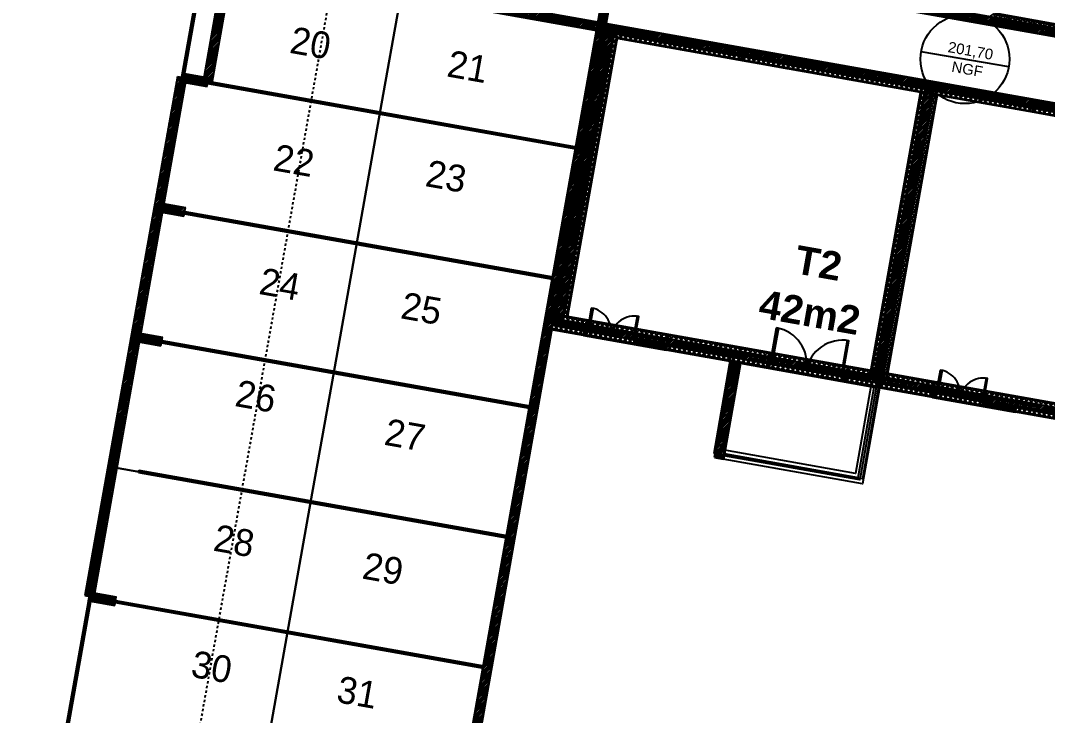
# Model space of a CAD drawing. Header units: centimetres. Extents: x 2452 to 16512, y -4226 to 6371.
# Drawn here: x 11877 to 14198, y -2980 to -1408 of the extents above; entities that cross this region are included whole.
import ezdxf

# ---------------------------------------------------------------- set-up
doc = ezdxf.new("R2010")
doc.units = ezdxf.units.CM
doc.linetypes.add('VW-01', pattern=[0.41656, 0.20828, -0.20828])
doc.layers.add('B GÈnÈral_Hatch', color=252, linetype='Continuous')
doc.layers.add('B Général', color=252, linetype='Continuous')
doc.styles.add('Futura Book', font='')
doc.styles.add('Geneva', font='arial.ttf')
doc.styles.add('Geneva (bold)', font='arialbd.ttf')
doc.styles.get('Futura Book').set_extended_font_data('Futura Book')
pattern_1 = [(214.918695, (0, 0), (4.5793076, -6.5597212), []), (304.918695, (0, 0), (-6.5597212, -4.5793076), [])]
pattern_2 = [(45, (0, 0), (2.4253472, -2.6458333), [])]

# ---------------------------------------------------------------- blocks, each defined once
blk = doc.blocks.new('Groupe-15-1')
at = {"layer": 'B Général', "linetype": 'Continuous', "flags": 128}
for points in [[(12246.3, -1538.7), (12689.4, -1617.4), (12637.2, -1910.8), (12194.2, -1832.1)], [(12689.4, -1617.4), (13132.4, -1696.2), (13080.3, -1989.6), (12637.2, -1910.8)]]:
    blk.add_lwpolyline(points, close=True, dxfattribs=at)
blk = doc.blocks.new('Groupe-16-1')
at = {"layer": 'B Général', "linetype": 'Continuous', "flags": 128}
for points in [[(12194.2, -1832.1), (12637.2, -1910.8), (12585.1, -2204.2), (12142, -2125.5)], [(12637.2, -1910.8), (13080.3, -1989.6), (13028.1, -2283), (12585.1, -2204.2)]]:
    blk.add_lwpolyline(points, close=True, dxfattribs=at)
blk = doc.blocks.new('Groupe-17-1')
at = {"layer": 'B Général', "linetype": 'Continuous', "flags": 128}
for points in [[(12142, -2125.5), (12585.1, -2204.2), (12532.9, -2497.6), (12089.9, -2418.9)], [(12585.1, -2204.2), (13028.1, -2283), (12976, -2576.4), (12532.9, -2497.6)]]:
    blk.add_lwpolyline(points, close=True, dxfattribs=at)
blk = doc.blocks.new('Groupe-18-1')
at = {"layer": 'B Général', "linetype": 'Continuous', "flags": 128}
for points in [[(12089.9, -2418.9), (12532.9, -2497.6), (12480.7, -2791), (12037.7, -2712.3)], [(12532.9, -2497.6), (12976, -2576.4), (12923.8, -2869.8), (12480.7, -2791)]]:
    blk.add_lwpolyline(points, close=True, dxfattribs=at)
blk = doc.blocks.new('Groupe-19-1')
at = {"layer": 'B Général', "linetype": 'Continuous', "flags": 128}
for points in [[(12037.7, -2712.3), (12480.7, -2791), (12428.6, -3084.4), (11985.5, -3005.6)], [(12480.7, -2791), (12923.8, -2869.8), (12871.6, -3163.2), (12428.6, -3084.4)]]:
    blk.add_lwpolyline(points, close=True, dxfattribs=at)
blk = doc.blocks.new('Groupe-22-1')
at = {"layer": 'B Général', "linetype": 'Continuous', "flags": 128}
for points in [[(12293.6, -1272.7), (12736.7, -1351.5), (12689.4, -1617.4), (12246.3, -1538.7)], [(12736.7, -1351.5), (13179.7, -1430.3), (13132.4, -1696.2), (12689.4, -1617.4)]]:
    blk.add_lwpolyline(points, close=True, dxfattribs=at)
blk = doc.blocks.new('Groupe-32-1')
at = {"layer": 'B Général'}
blk.add_line((13733.7, -2209.7), (13746.9, -2135.7), dxfattribs=at)
at = {"layer": 'B Général', "flags": 128}
for points in [[(13735, -2213.9), (13749.5, -2132.2), (13745.6, -2131.5), (13731, -2213.2)], [(13748.8, -2136), (13749.5, -2132.2), (13745.6, -2131.5), (13744.9, -2135.3)], [(13735, -2213.9), (13735.7, -2210.1), (13731.7, -2209.4), (13731, -2213.2)]]:
    blk.add_lwpolyline(points, close=True, dxfattribs=at)
blk = doc.blocks.new('Groupe-33-1')
at = {"layer": 'B Général'}
blk.add_line((13574.2, -2181.4), (13587.4, -2107.3), dxfattribs=at)
at = {"layer": 'B Général', "flags": 128}
for points in [[(13571.5, -2184.8), (13586.1, -2103.1), (13590, -2103.8), (13575.5, -2185.5)], [(13585.4, -2106.9), (13586.1, -2103.1), (13590, -2103.8), (13589.3, -2107.6)], [(13571.5, -2184.8), (13572.2, -2181), (13576.2, -2181.7), (13575.5, -2185.5)]]:
    blk.add_lwpolyline(points, close=True, dxfattribs=at)
blk = doc.blocks.new('Groupe-34-1')
at = {"layer": 'B Général', "linetype": 'Continuous'}
blk.add_line((13735, -2213.9), (13749.5, -2132.2), dxfattribs=at)
at = {"layer": 'B Général', "linetype": 'Continuous', "flags": 128}
blk.add_lwpolyline([(13746.4, -2189.5), (13740.1, -2225), (13562.9, -2193.5), (13569.2, -2158)], dxfattribs=at)
at = {"layer": 'B Général', "flags": 128}
for points in [[(13571.5, -2184.8), (13564.7, -2183.6), (13563.9, -2187.8), (13570.8, -2189)], [(13741.9, -2215.1), (13735, -2213.9), (13734.2, -2218.1), (13741.1, -2219.3)]]:
    blk.add_lwpolyline(points, close=True, dxfattribs=at)
at = {"layer": 'B Général', "linetype": 'Continuous'}
for centre, start, end in [((13571.5, -2184.8), 349.9187, 79.9187), ((13735, -2213.9), 79.9187, 169.9187)]:
    blk.add_arc(centre, 83, start, end, dxfattribs=at)
at = {"layer": 'B Général'}
for name in ['Groupe-33-1', 'Groupe-32-1']:
    blk.add_blockref(name, (0, 0), dxfattribs=at)
blk = doc.blocks.new('Groupe-63-1')
at = {"layer": 'B Général'}
blk.add_line((13949.2, -2249.4), (13957.8, -2201.2), dxfattribs=at)
at = {"layer": 'B Général', "flags": 128}
for points in [[(13947, -2251.6), (13956.5, -2198.4), (13960, -2199), (13950.5, -2252.2)], [(13956.1, -2200.9), (13956.5, -2198.4), (13960, -2199), (13959.5, -2201.5)], [(13947, -2251.6), (13947.5, -2249.1), (13951, -2249.7), (13950.5, -2252.2)]]:
    blk.add_lwpolyline(points, close=True, dxfattribs=at)
blk = doc.blocks.new('Groupe-64-1')
at = {"layer": 'B Général'}
blk.add_line((14052.3, -2267.7), (14060.8, -2219.5), dxfattribs=at)
at = {"layer": 'B Général', "flags": 128}
for points in [[(14053.5, -2270.5), (14063, -2217.3), (14059.5, -2216.7), (14050.1, -2269.9)], [(14062.6, -2219.8), (14063, -2217.3), (14059.5, -2216.7), (14059.1, -2219.2)], [(14053.5, -2270.5), (14054, -2268), (14050.5, -2267.4), (14050.1, -2269.9)]]:
    blk.add_lwpolyline(points, close=True, dxfattribs=at)
blk = doc.blocks.new('Groupe-65-1')
at = {"layer": 'B Général', "linetype": 'Continuous'}
blk.add_line((14120, -2284.5), (14060.1, -2273.9), dxfattribs=at)
at = {"layer": 'B Général', "linetype": 'Continuous', "flags": 128}
blk.add_lwpolyline([(13944.7, -2224.8), (13938.4, -2260.2), (14125.5, -2293.5), (14131.8, -2258)], dxfattribs=at)
at = {"layer": 'B Général', "flags": 128}
for points in [[(13940.2, -2250.4), (13947, -2251.6), (13946.3, -2255.8), (13939.4, -2254.6)], [(14057, -2271.2), (14056.2, -2275.3), (14052.8, -2274.7), (14053.5, -2270.5)], [(14060.4, -2271.8), (14059.7, -2276), (14056.2, -2275.3), (14057, -2271.2)], [(14127.2, -2283.6), (14126.5, -2287.8), (14119.6, -2286.6), (14120.3, -2282.4)]]:
    blk.add_lwpolyline(points, close=True, dxfattribs=at)
at = {"layer": 'B Général', "linetype": 'Continuous', "flags": 128}
blk.add_lwpolyline([(14125.9, -2283.4), (14125.2, -2287.6), (14056.2, -2275.3), (14057, -2271.2)], close=True, dxfattribs=at)
at = {"layer": 'B Général', "linetype": 'Continuous'}
for centre, start, end in [((13947, -2251.6), 349.9187, 80.0806), ((14053.5, -2270.5), 79.7568, 169.9187)]:
    blk.add_arc(centre, 54.1, start, end, dxfattribs=at)
at = {"layer": 'B Général'}
for name in ['Groupe-63-1', 'Groupe-64-1']:
    blk.add_blockref(name, (0, 0), dxfattribs=at)
blk = doc.blocks.new('Groupe-66-1')
at = {"layer": 'B Général'}
blk.add_line((13160.6, -2109.2), (13169.2, -2061), dxfattribs=at)
at = {"layer": 'B Général', "flags": 128}
for points in [[(13158.4, -2111.4), (13167.9, -2058.2), (13171.4, -2058.8), (13161.9, -2112)], [(13167.4, -2060.7), (13167.9, -2058.2), (13171.4, -2058.8), (13170.9, -2061.3)], [(13158.4, -2111.4), (13158.9, -2108.9), (13162.3, -2109.5), (13161.9, -2112)]]:
    blk.add_lwpolyline(points, close=True, dxfattribs=at)
blk = doc.blocks.new('Groupe-67-1')
at = {"layer": 'B Général'}
blk.add_line((13263.6, -2127.5), (13272.2, -2079.3), dxfattribs=at)
at = {"layer": 'B Général', "flags": 128}
for points in [[(13264.9, -2130.3), (13274.4, -2077.1), (13270.9, -2076.5), (13261.4, -2129.7)], [(13273.9, -2079.6), (13274.4, -2077.1), (13270.9, -2076.5), (13270.5, -2079)], [(13264.9, -2130.3), (13265.4, -2127.8), (13261.9, -2127.2), (13261.4, -2129.7)]]:
    blk.add_lwpolyline(points, close=True, dxfattribs=at)
blk = doc.blocks.new('Groupe-68-1')
at = {"layer": 'B Général', "linetype": 'Continuous'}
blk.add_line((13331.3, -2144.3), (13271.4, -2133.6), dxfattribs=at)
at = {"layer": 'B Général', "linetype": 'Continuous', "flags": 128}
blk.add_lwpolyline([(13156.1, -2084.6), (13149.8, -2120), (13336.8, -2153.3), (13343.1, -2117.8)], dxfattribs=at)
at = {"layer": 'B Général', "flags": 128}
for points in [[(13151.5, -2110.2), (13158.4, -2111.4), (13157.7, -2115.6), (13150.8, -2114.4)], [(13268.4, -2130.9), (13267.6, -2135.1), (13264.2, -2134.5), (13264.9, -2130.3)], [(13271.8, -2131.6), (13271.1, -2135.7), (13267.6, -2135.1), (13268.4, -2130.9)], [(13338.6, -2143.4), (13337.9, -2147.6), (13331, -2146.4), (13331.7, -2142.2)]]:
    blk.add_lwpolyline(points, close=True, dxfattribs=at)
at = {"layer": 'B Général', "linetype": 'Continuous', "flags": 128}
blk.add_lwpolyline([(13337.3, -2143.2), (13336.5, -2147.4), (13267.6, -2135.1), (13268.4, -2130.9)], close=True, dxfattribs=at)
at = {"layer": 'B Général', "linetype": 'Continuous'}
for centre, start, end in [((13158.4, -2111.4), 349.9187, 80.0806), ((13264.9, -2130.3), 79.7568, 169.9187)]:
    blk.add_arc(centre, 54.1, start, end, dxfattribs=at)
at = {"layer": 'B Général'}
for name in ['Groupe-66-1', 'Groupe-67-1']:
    blk.add_blockref(name, (0, 0), dxfattribs=at)
blk = doc.blocks.new('Groupe-100-1')
at = {"layer": 'B Général', "linetype": 'Continuous', "flags": 128}
blk.add_lwpolyline([(14273, -1606.4), (14268.1, -1634), (14164.7, -1615.5), (14169.6, -1588)], dxfattribs=at)
blk = doc.blocks.new('Groupe-101-1')
at = {"layer": 'B Général', "linetype": 'Continuous', "flags": 128}
blk.add_lwpolyline([(13614.9, -1489.4), (13609.9, -1517), (13506.5, -1498.5), (13511.4, -1471)], dxfattribs=at)
blk = doc.blocks.new('Groupe-107-1')
at = {"layer": 'B GÈnÈral_Hatch', "linetype": 'Continuous'}
h = blk.add_hatch(dxfattribs=at)
h.set_pattern_fill('50_BETON', color=256, style=0, pattern_type=2)
h.set_pattern_definition(pattern_2)
h.paths.add_polyline_path([(13503.8, -2183), (13484.1, -2179.5), (13445.6, -2396.1), (13465.3, -2399.6)])
at = {"layer": 'B Général', "linetype": 'Continuous', "lineweight": 35}
for p, q in [((13484.1, -2179.5), (13445.6, -2396.1)), ((13503.8, -2183), (13465.3, -2399.6))]:
    blk.add_line(p, q, dxfattribs=at)
at = {"layer": 'B Général', "linetype": 'Continuous'}
for p, q in [((13484.1, -2179.5), (13445.6, -2396.1)), ((13484.1, -2179.5), (13503.8, -2183)), ((13503.8, -2183), (13465.3, -2399.6)), ((13445.6, -2396.1), (13465.3, -2399.6))]:
    blk.add_line(p, q, dxfattribs=at)
at = {"layer": 'B Général', "linetype": 'Continuous', "flags": 128}
for points in [[(13503.8, -2183), (13818.9, -2239), (13780.4, -2455.6), (13465.3, -2399.6)], [(13806.8, -2236.8), (13811.3, -2237.6), (13774.1, -2446.8), (13769.6, -2446)], [(13467.5, -2387.3), (13770.5, -2441.1), (13769.6, -2446.1), (13466.6, -2392.2)]]:
    blk.add_lwpolyline(points, close=True, dxfattribs=at)
at = {"layer": 'B Général', "flags": 128}
blk.add_lwpolyline([(13503.8, -2183), (13799.2, -2235.5), (13764.2, -2432.4), (13468.8, -2379.9)], close=True, dxfattribs=at)
blk = doc.blocks.new('Groupe-108-1')
at = {"layer": 'B Général', "linetype": 'Continuous'}
blk.add_line((14110.6, -1512.8), (13912.6, -1478.7), dxfattribs=at)
blk.add_circle((14011.7, -1495.3), 100.5, dxfattribs=at)
at = {"layer": 'B Général', "insert": (14034, -1422.6), "char_height": 24.06, "attachment_point": 2, "rotation": 349.9238, "line_spacing_factor": 1.05726, "style": 'Geneva'}
blk.add_mtext('\\P201,70\\PNGF\\P', dxfattribs=at)
blk = doc.blocks.new('Groupe-109-1')
at = {"layer": 'B GÈnÈral_Hatch', "linetype": 'Continuous'}
h = blk.add_hatch(dxfattribs=at)
h.set_pattern_fill('50_BETON', color=256, style=0, pattern_type=2)
h.set_pattern_definition(pattern_2)
h.paths.add_polyline_path([(12731.7, -3950.3), (12745.9, -3973.2), (13519.9, 380.3), (13498.7, 363.7)])
h = blk.add_hatch(dxfattribs=at)
h.set_pattern_fill('50_BETON', color=256, style=0, pattern_type=2)
h.set_pattern_definition(pattern_2)
h.paths.add_polyline_path([(12290.8, -1545.4), (12310.5, -1548.9), (12626.5, 228.3), (12606.8, 231.8)])
h = blk.add_hatch(dxfattribs=at)
h.set_pattern_fill('50_BETON', color=256, style=0, pattern_type=2)
h.set_pattern_definition(pattern_2)
h.paths.add_polyline_path([(12903.1, -1192.2), (12882.2, -1206.7), (15395.2, -1653.5), (15416, -1638.9)])
h = blk.add_hatch(dxfattribs=at)
h.set_pattern_fill('50_BETON', color=256, style=0, pattern_type=2)
h.set_pattern_definition(pattern_2)
h.paths.add_polyline_path([(11878, -3581.9), (11882.9, -3582.8), (12293.6, -1272.7), (12288.7, -1271.8)])
h = blk.add_hatch(dxfattribs=at)
h.set_pattern_fill('50_BETON', color=256, style=0, pattern_type=2)
h.set_pattern_definition(pattern_2)
h.paths.add_polyline_path([(15380.2, -1821.5), (15365.7, -1800.6), (12317.2, -1258.6), (12296.4, -1273.2)])
h = blk.add_hatch(dxfattribs=at)
h.set_pattern_fill('02_ISOLANT', color=256, angle=-10.0813, style=0, pattern_type=2)
h.set_pattern_definition([(34.918695, (0, 0), (-4.5793076, 6.559721), []), (124.918695, (0, 0), (6.559721, 4.5793076), [])])
h.paths.add_polyline_path([(14076, -1392.6), (14066.7, -1399), (15416, -1638.9), (15425.3, -1632.5)])
h = blk.add_hatch(dxfattribs=at)
h.set_pattern_fill('50_BETON', color=256, style=0, pattern_type=2)
h.set_pattern_definition(pattern_2)
h.paths.add_polyline_path([(13220.3, -1419.2), (13202.6, -1416), (13083.1, -2087.8), (13100.8, -2091)])
h = blk.add_hatch(dxfattribs=at)
h.set_pattern_fill('02_ISOLANT', color=256, angle=169.9187, style=0, pattern_type=2)
h.set_pattern_definition([(214.918695, (0, 0), (4.5793076, -6.559721), []), (304.918695, (0, 0), (-6.559721, -4.5793076), [])])
h.paths.add_polyline_path([(15386.7, -1830.8), (15380.2, -1821.5), (13217.2, -1436.9), (13223.7, -1446.2)])
h = blk.add_hatch(dxfattribs=at)
h.set_pattern_fill('02_ISOLANT', color=256, angle=-100.0873, style=0, pattern_type=2)
h.set_pattern_definition([(-55.087334, (0, 0), (6.560203, 4.5786174), []), (34.912666, (0, 0), (4.5786174, -6.560203), [])])
h.paths.add_polyline_path([(13224.2, -1443.2), (13216.3, -1441.8), (13103.7, -2075.3), (13111.5, -2076.7)])
h = blk.add_hatch(dxfattribs=at)
h.set_pattern_fill('50_BETON', color=256, style=0, pattern_type=2)
h.set_pattern_definition(pattern_2)
h.paths.add_polyline_path([(12243.4, -1526.8), (12239.9, -1546.5), (12298.9, -1557), (12302.4, -1537.3)])
h = blk.add_hatch(dxfattribs=at)
h.set_pattern_fill('50_BETON', color=256, style=0, pattern_type=2)
h.set_pattern_definition(pattern_2)
h.paths.add_polyline_path([(12251.5, -1538.4), (12231.8, -1534.9), (12023.1, -2708.5), (12042.8, -2712)])
h = blk.add_hatch(dxfattribs=at)
h.set_pattern_fill('50_BETON', color=256, style=0, pattern_type=2)
h.set_pattern_definition(pattern_2)
h.paths.add_polyline_path([(12301, -1545.4), (12300.1, -1550.3), (13132.1, -1698.3), (13133, -1693.3)])
h = blk.add_hatch(dxfattribs=at)
h.set_pattern_fill('02_ISOLANT', color=256, angle=79.9187, style=0, pattern_type=2)
h.set_pattern_definition([(124.918695, (0, 0), (-6.559721, -4.5793076), []), (214.918695, (0, 0), (-4.5793076, 6.559721), [])])
h.paths.add_polyline_path([(13799.7, -2209.2), (13807.6, -2210.6), (13921.1, -1572.2), (13913.2, -1570.8)])
h = blk.add_hatch(dxfattribs=at)
h.set_pattern_fill('50_BETON', color=256, style=0, pattern_type=2)
h.set_pattern_definition(pattern_2)
h.paths.add_polyline_path([(13805.4, -2223.1), (13823.1, -2226.3), (13940.6, -1565.5), (13922.8, -1562.4)])
h = blk.add_hatch(dxfattribs=at)
h.set_pattern_fill('02_ISOLANT', color=256, angle=-100.0813, style=0, pattern_type=2)
h.set_pattern_definition([(-55.081305, (0, 0), (6.559721, 4.5793076), []), (34.918695, (0, 0), (4.5793076, -6.559721), [])])
h.paths.add_polyline_path([(13946.7, -1576.8), (13938.8, -1575.4), (13824.5, -2218.4), (13832.4, -2219.8)])
h = blk.add_hatch(dxfattribs=at)
h.set_pattern_fill('50_BETON', color=256, style=0, pattern_type=2)
h.set_pattern_definition(pattern_2)
h.paths.add_polyline_path([(12191.2, -1820.2), (12187.7, -1839.9), (12246.8, -1850.4), (12250.3, -1830.7)])
h = blk.add_hatch(dxfattribs=at)
h.set_pattern_fill('50_BETON', color=256, style=0, pattern_type=2)
h.set_pattern_definition(pattern_2)
h.paths.add_polyline_path([(12248.6, -1839.9), (12247.8, -1844.8), (13079.7, -1992.8), (13080.6, -1987.8)])
h = blk.add_hatch(dxfattribs=at)
h.set_pattern_fill('50_BETON', color=256, style=0, pattern_type=2)
h.set_pattern_definition(pattern_2)
h.paths.add_polyline_path([(15727.7, -2568.2), (15714.8, -2549.6), (13082.2, -2081.6), (13079.4, -2097.4)])
h = blk.add_hatch(dxfattribs=at)
h.set_pattern_fill('02_ISOLANT', color=256, angle=169.9187, style=0, pattern_type=2)
h.set_pattern_definition(pattern_1)
h.paths.add_polyline_path([(15714.8, -2549.6), (15708.3, -2540.4), (13083.6, -2073.7), (13082.2, -2081.6)])
h = blk.add_hatch(dxfattribs=at)
h.set_pattern_fill('02_ISOLANT', color=256, angle=169.9187, style=0, pattern_type=2)
h.set_pattern_definition(pattern_1)
h.paths.add_polyline_path([(15734.2, -2577.5), (15727.7, -2568.2), (13079.4, -2097.4), (13078, -2105.2)])
h = blk.add_hatch(dxfattribs=at)
h.set_pattern_fill('50_BETON', color=256, style=0, pattern_type=2)
h.set_pattern_definition(pattern_2)
h.paths.add_polyline_path([(12139, -2113.6), (12135.5, -2133.3), (12194.6, -2143.8), (12198.1, -2124.1)])
h = blk.add_hatch(dxfattribs=at)
h.set_pattern_fill('50_BETON', color=256, style=0, pattern_type=2)
h.set_pattern_definition(pattern_2)
h.paths.add_polyline_path([(12196.8, -2131.7), (12195.9, -2136.6), (13027.8, -2284.6), (13028.7, -2279.6)])
h = blk.add_hatch(dxfattribs=at)
h.set_pattern_fill('50_BETON', color=256, style=0, pattern_type=2)
h.set_pattern_definition(pattern_2)
h.paths.add_polyline_path([(12144.6, -2424.9), (12143.8, -2429.8), (12975.7, -2577.8), (12976.6, -2572.8)])
h = blk.add_hatch(dxfattribs=at)
h.set_pattern_fill('50_BETON', color=256, style=0, pattern_type=2)
h.set_pattern_definition(pattern_2)
h.paths.add_polyline_path([(12034.7, -2700.4), (12031.2, -2720.1), (12090.3, -2730.6), (12093.8, -2710.9)])
h = blk.add_hatch(dxfattribs=at)
h.set_pattern_fill('50_BETON', color=256, style=0, pattern_type=2)
h.set_pattern_definition(pattern_2)
h.paths.add_polyline_path([(12092.3, -2719.4), (12091.4, -2724.3), (12923.4, -2872.3), (12924.2, -2867.3)])
at = {"layer": 'B Général', "linetype": 'Continuous', "lineweight": 35}
for p, q in [((12745.9, -3973.2), (13519.9, 380.3)), ((12731.7, -3950.3), (13498.7, 363.7)), ((12882.2, -1206.7), (15395.2, -1653.5)), ((12903.1, -1192.2), (15416, -1638.9)), ((15380.2, -1821.5), (12296.4, -1273.2)), ((15365.7, -1800.6), (12317.2, -1258.6)), ((13202.6, -1416), (13083.1, -2087.8)), ((13220.3, -1419.2), (13100.8, -2091)), ((13805.4, -2223.1), (13922.8, -1562.4)), ((13823.1, -2226.3), (13940.6, -1565.5))]:
    blk.add_line(p, q, dxfattribs=at)
at = {"layer": 'B Général', "linetype": 'Continuous'}
for p, q in [((12290.8, -1545.4), (12606.8, 231.8)), ((12290.8, -1545.4), (12606.8, 231.8)), ((12310.5, -1548.9), (12626.5, 228.3)), ((12310.5, -1548.9), (12626.5, 228.3)), ((11878, -3581.9), (12288.7, -1271.8)), ((11882.9, -3582.8), (12293.6, -1272.7)), ((14078.3, -1390.9), (15427.6, -1630.8)), ((14078.3, -1390.9), (14821.7, -1523.1)), ((14066.7, -1399), (15416, -1638.9)), ((14066.7, -1399), (15416, -1638.9)), ((14076, -1392.6), (15425.3, -1632.5)), ((15380.2, -1821.5), (13217.2, -1436.9)), ((15380.2, -1821.5), (13217.2, -1436.9)), ((13216.3, -1441.8), (13103.7, -2075.3)), ((13216.3, -1441.8), (13103.7, -2075.3)), ((13224.2, -1443.2), (13111.5, -2076.7)), ((13226.2, -1443.6), (13113.5, -2077)), ((13226.2, -1443.6), (13113.5, -2077)), ((15386.7, -1830.8), (13223.7, -1446.2)), ((15388.3, -1833.1), (13225.3, -1448.5)), ((13958.6, -1578.9), (13225.3, -1448.5)), ((12239.9, -1546.5), (12243.4, -1526.8)), ((12243.4, -1526.8), (12302.4, -1537.3)), ((12243.4, -1526.8), (12302.4, -1537.3)), ((12231.8, -1534.9), (12023.1, -2708.5)), ((12231.8, -1534.9), (12023.1, -2708.5)), ((12251.5, -1538.4), (12042.8, -2712)), ((12251.5, -1538.4), (12042.8, -2712)), ((12231.8, -1534.9), (12251.5, -1538.4)), ((12239.9, -1546.5), (12298.9, -1557)), ((12239.9, -1546.5), (12298.9, -1557)), ((12310.5, -1548.9), (12290.8, -1545.4)), ((12298.9, -1557), (12302.4, -1537.3)), ((12300.1, -1550.3), (12301, -1545.4)), ((12300.1, -1550.3), (13132.1, -1698.3)), ((12301, -1545.4), (13133, -1693.3)), ((13797.7, -2208.8), (13911.2, -1570.5)), ((13797.7, -2208.8), (13911.2, -1570.5)), ((13799.7, -2209.2), (13913.2, -1570.8)), ((13807.6, -2210.6), (13921.1, -1572.2)), ((13807.6, -2210.6), (13921.1, -1572.2)), ((13938.8, -1575.4), (13824.5, -2218.4)), ((13938.8, -1575.4), (13824.5, -2218.4)), ((13946.7, -1576.8), (13832.4, -2219.8)), ((13948.7, -1577.1), (13834.3, -2220.2)), ((13948.7, -1577.1), (13834.3, -2220.2)), ((15388.3, -1833.1), (13968.4, -1580.6)), ((13132.1, -1698.3), (13133, -1693.3)), ((12187.7, -1839.9), (12191.2, -1820.2)), ((12191.2, -1820.2), (12250.3, -1830.7)), ((12191.2, -1820.2), (12250.3, -1830.7)), ((12246.8, -1850.4), (12250.3, -1830.7)), ((12187.7, -1839.9), (12246.8, -1850.4)), ((12187.7, -1839.9), (12246.8, -1850.4)), ((12247.8, -1844.8), (12248.6, -1839.9)), ((12247.8, -1844.8), (13079.7, -1992.8)), ((12248.6, -1839.9), (13080.6, -1987.8)), ((13079.7, -1992.8), (13080.6, -1987.8)), ((15708.3, -2540.4), (13083.6, -2073.7)), ((15706.7, -2538), (13084, -2071.8)), ((15735.8, -2579.8), (13077.7, -2107.2)), ((15734.2, -2577.5), (13078, -2105.2)), ((15727.7, -2568.2), (13079.4, -2097.4)), ((12135.5, -2133.3), (12139, -2113.6)), ((12135.5, -2133.3), (12194.6, -2143.8)), ((12135.5, -2133.3), (12194.6, -2143.8)), ((12139, -2113.6), (12198.1, -2124.1)), ((12139, -2113.6), (12198.1, -2124.1)), ((12194.6, -2143.8), (12198.1, -2124.1)), ((12195.9, -2136.6), (12196.8, -2131.7)), ((12196.8, -2131.7), (13028.7, -2279.6)), ((12195.9, -2136.6), (13027.8, -2284.6)), ((13027.8, -2284.6), (13028.7, -2279.6)), ((12143.8, -2429.8), (12144.6, -2424.9)), ((12143.8, -2429.8), (12975.7, -2577.8)), ((12144.6, -2424.9), (12976.6, -2572.8)), ((12975.7, -2577.8), (12976.6, -2572.8)), ((12023.1, -2708.5), (12042.8, -2712)), ((12031.2, -2720.1), (12034.7, -2700.4)), ((12034.7, -2700.4), (12093.8, -2710.9)), ((12034.7, -2700.4), (12093.8, -2710.9)), ((12090.3, -2730.6), (12093.8, -2710.9)), ((12031.2, -2720.1), (12090.3, -2730.6)), ((12031.2, -2720.1), (12090.3, -2730.6)), ((12091.4, -2724.3), (12092.3, -2719.4)), ((12091.4, -2724.3), (12923.4, -2872.3)), ((12092.3, -2719.4), (12924.2, -2867.3)), ((12923.4, -2872.3), (12924.2, -2867.3))]:
    blk.add_line(p, q, dxfattribs=at)
at = {"layer": 'B Général', "linetype": 'Continuous', "lineweight": 25}
for p, q in [((13084, -2071.8), (13387.5, -364.4)), ((12768.7, -3742), (13241.7, -1081.6)), ((12882.2, -1206.7), (15395.2, -1653.5)), ((14918.3, -1739.4), (12296.4, -1273.2)), ((15365.7, -1800.6), (12442.3, -1280.9)), ((13963.3, -1380.7), (14884.3, -1544.4)), ((13202.6, -1416), (13083.1, -2087.8)), ((13220.3, -1419.2), (13100.8, -2091)), ((13805.4, -2223.1), (13922.8, -1562.4)), ((13823.1, -2226.3), (13940.6, -1565.5)), ((15714.8, -2549.6), (13082.2, -2081.6)), ((15127.6, -2435.1), (13084, -2071.8)), ((13078.7, -2101.3), (13077.7, -2107.2)), ((15735.8, -2579.8), (13077.7, -2107.2)), ((15727.7, -2568.2), (13079.4, -2097.4)), ((12745.9, -3973.2), (13072.4, -2136.7))]:
    blk.add_line(p, q, dxfattribs=at)
at = {"layer": 'B Général', "linetype": 'Continuous', "lineweight": 18}
for p, q in [((11878, -3581.9), (12288.7, -1271.8)), ((11882.9, -3582.8), (12293.6, -1272.7)), ((12300.1, -1550.3), (13132.1, -1698.3)), ((12301, -1545.4), (13133, -1693.3)), ((12247.8, -1844.8), (13079.7, -1992.8)), ((12248.6, -1839.9), (13080.6, -1987.8)), ((12196.8, -2131.7), (13028.7, -2279.6)), ((12195.9, -2136.6), (13027.8, -2284.6)), ((12143.8, -2429.8), (12975.7, -2577.8)), ((12144.6, -2424.9), (12976.6, -2572.8)), ((12091.4, -2724.3), (12923.4, -2872.3)), ((12092.3, -2719.4), (12924.2, -2867.3))]:
    blk.add_line(p, q, dxfattribs=at)
at = {"layer": 'B Général', "linetype": 'VW-01', "ltscale": 25.4, "flags": 128}
blk.add_lwpolyline([(11010.8, -1015.6), (11238, -1056), (11293.3, -745.4), (11066.1, -705), (11422, 1296.8), (12135.8, 1169.9), (12096.4, 948.2), (12957.8, 795), (12128.2, -3871.5), (11404.3, -3742.8), (11441.3, -3534.6), (10589.9, -3383.2)], close=True, dxfattribs=at)
at = {"layer": 'B Général', "linetype": 'Continuous', "flags": 128}
blk.add_lwpolyline([(13817.8, -2227.5), (13780.2, -2444.3), (13445.2, -2386.2), (13482.7, -2169.5)], dxfattribs=at)
at = {"layer": 'B Général'}
for name in ['Groupe-22-1', 'Groupe-108-1', 'Groupe-101-1', 'Groupe-15-1', 'Groupe-100-1', 'Groupe-16-1', 'Groupe-68-1', 'Groupe-34-1', 'Groupe-17-1', 'Groupe-107-1', 'Groupe-65-1', 'Groupe-18-1', 'Groupe-19-1']:
    blk.add_blockref(name, (0, 0), dxfattribs=at)
at = {"layer": 'B Général', "char_height": 60.61, "attachment_point": 1, "rotation": 349.9187, "line_spacing_factor": 0.959385, "style": 'Futura Book'}
for s, insert in [('20', (12493.9, -1421)), ('21', (12849.1, -1474.4)), ('22', (12456.3, -1686.7)), ('23', (12800.3, -1722.4)), ('24', (12424.5, -1966.3)), ('25', (12744.6, -2021.3)), ('26', (12370.1, -2219.8)), ('27', (12707.4, -2307.3)), ('28', (12321.2, -2546.7)), ('29', (12657.6, -2609.8)), ('30', (12270.6, -2831.9)), ('31', (12599.5, -2889.3))]:
    blk.add_mtext(s, dxfattribs=dict(at, insert=insert))
at = {"layer": 'B Général', "insert": (13671, -2012.1), "char_height": 64.16, "width": 360, "attachment_point": 5, "rotation": 349.9187, "line_spacing_factor": 1.05726, "style": 'Geneva (bold)'}
blk.add_mtext('T2\\P42m2\\P', dxfattribs=at)

msp = doc.modelspace()

# ---------------------------------------------------------------- block references
at = {"layer": 'B Général'}
msp.add_blockref('Groupe-109-1', (0, 0), dxfattribs=at)

doc.saveas('drawing.dxf')
